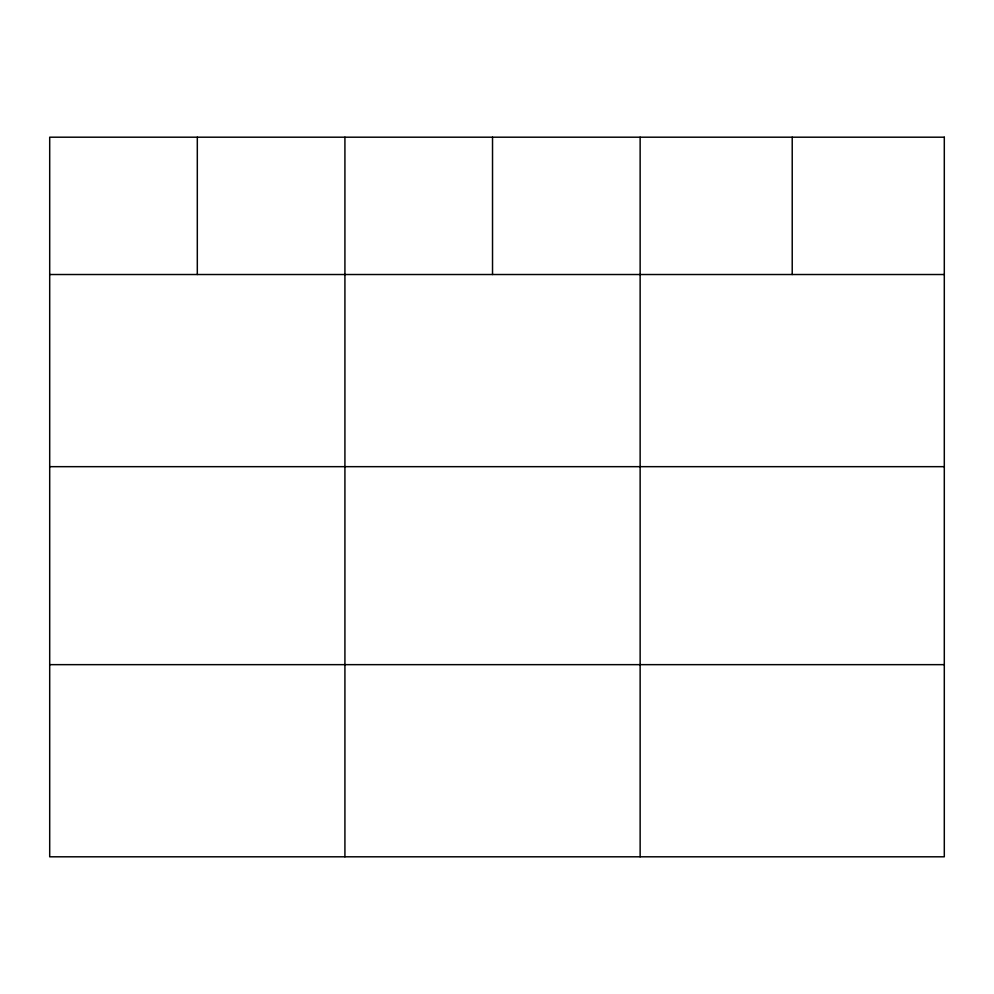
<?xml version="1.0" encoding="UTF-8"?>
<svg xmlns="http://www.w3.org/2000/svg" width="994" height="994" viewBox="0 0 994 994"><rect width="100%" height="100%" fill="white"/><g stroke="black" fill="none" stroke-linecap="round" stroke-linejoin="round"><path stroke-width="1.49" d="M49.7 274.518L944.3 274.518M49.7 466.671L944.3 466.671M49.7 664.651L944.3 664.651M792.218 137.197L792.218 274.518M640.136 137.197L640.136 856.803M492.527 137.197L492.527 274.518M344.918 137.197L344.918 856.803M197.309 137.197L197.309 274.518M944.3 137.197L49.7 137.197L49.7 856.803L944.3 856.803L944.3 137.197"/></g></svg>
